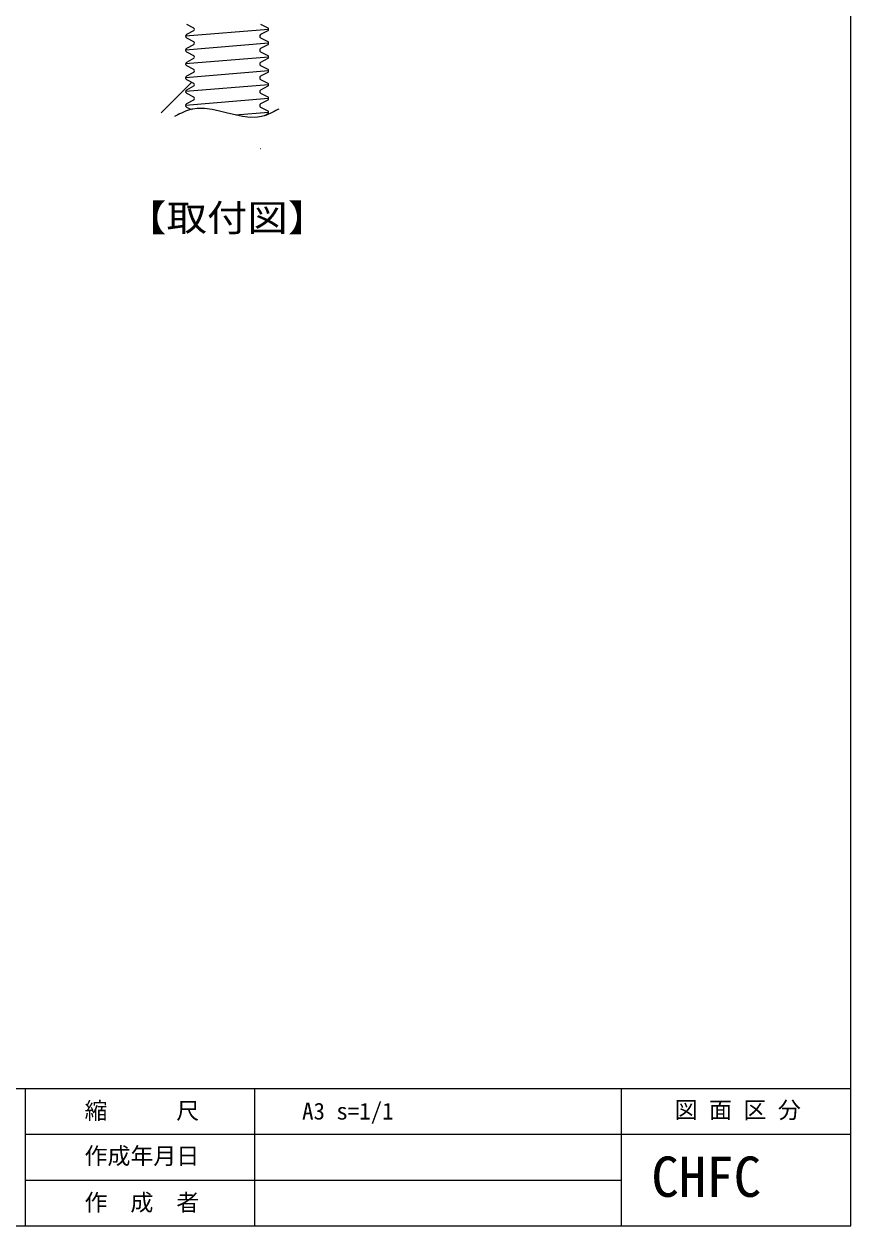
# Model space of a CAD drawing. Units: millimetres on the paper. Extents: x -195 to 195, y -138 to 138.
# Drawn here: x 104.6 to 194.8, y -137.5 to -6.5 of the extents above; entities that cross this region are included whole.
import ezdxf
from ezdxf.enums import TextEntityAlignment as Align

# ---------------------------------------------------------------- set-up
doc = ezdxf.new("R2010")
doc.units = ezdxf.units.MM
for name, color, linetype, lineweight in [('0-0_ボルト', 4, 'Continuous', 18), ('0-5_野縁受け', 3, 'Continuous', 18), ('0-8_基準線', 4, 'Continuous', 18), ('F-0', 4, 'Continuous', 18)]:
    doc.layers.add(name, color=color, linetype=linetype, lineweight=lineweight)
doc.layers.add('F-2', color=7, linetype='Continuous')
doc.layers.add('F-3', color=7, linetype='Continuous')
doc.styles.add('ＭＳ ゴシック', font='')
doc.styles.get('ＭＳ ゴシック').set_extended_font_data('MS Gothic')

msp = doc.modelspace()

# ---------------------------------------------------------------- linework, layer by layer
at = {"layer": '0-0_ボルト'}
for p, q in [((122.304, -6.475), (123.08, -6.879)), ((130.387, -6.475), (131.163, -6.879)), ((131.258, -7.054), (122.209, -7.808)), ((123.08, -7.229), (122.304, -7.633)), ((131.163, -7.229), (130.387, -7.633)), ((131.258, -8.563), (122.209, -9.317)), ((122.304, -7.983), (123.08, -8.388)), ((123.08, -8.738), (122.304, -9.142)), ((130.387, -7.983), (131.163, -8.388)), ((131.163, -8.738), (130.387, -9.142)), ((131.258, -10.071), (122.209, -10.825)), ((122.304, -9.492), (123.08, -9.896)), ((123.08, -10.246), (122.304, -10.65)), ((130.387, -9.492), (131.163, -9.896)), ((131.163, -10.246), (130.387, -10.65)), ((131.258, -11.579), (122.209, -12.333)), ((122.304, -11), (123.08, -11.404)), ((123.08, -11.754), (122.304, -12.158)), ((130.387, -11), (131.163, -11.404)), ((131.163, -11.754), (130.387, -12.158)), ((131.258, -13.087), (122.209, -13.841)), ((122.304, -12.508), (123.08, -12.912)), ((130.387, -12.508), (131.163, -12.912)), ((123.08, -13.262), (122.304, -13.666)), ((122.304, -14.016), (123.08, -14.42)), ((131.163, -13.262), (130.387, -13.666)), ((130.387, -14.016), (131.163, -14.42)), ((131.258, -14.595), (122.209, -15.349)), ((123.08, -14.77), (122.304, -15.174)), ((122.304, -15.524), (122.81, -15.788)), ((131.163, -14.77), (130.387, -15.174)), ((130.387, -15.524), (131.163, -15.928)), ((131.258, -16.103), (127.66, -16.403)), ((131.163, -16.278), (130.76, -16.488)), ((130.387, -20.048), (130.402, -20.056))]:
    msp.add_line(p, q, dxfattribs=at)
msp.add_lwpolyline([(132.374, -15.74), (132.257, -15.804), (132.055, -15.912), (131.853, -16.018), (131.65, -16.121), (131.447, -16.219), (131.242, -16.31), (131.037, -16.393), (130.83, -16.467), (130.621, -16.53), (130.499, -16.562), (130.045, -16.641), (129.245, -16.66), (128.427, -16.564), (127.597, -16.39), (126.761, -16.176), (125.924, -15.959), (125.092, -15.778), (124.27, -15.67), (123.464, -15.673), (123.006, -15.74), (122.876, -15.77), (122.654, -15.831), (122.433, -15.903), (122.214, -15.986), (121.996, -16.077), (121.778, -16.176), (121.562, -16.279), (121.346, -16.387), (121.131, -16.497), (121.006, -16.562)], dxfattribs=at)
for centre, start, end in [((122.418, -7.808), 123.15619, 180), ((122.418, -7.808), 180, 236.84381), ((122.966, -7.054), 303.15619, 56.84381), ((130.501, -7.808), 123.15619, 236.84381), ((131.049, -7.054), 0, 56.84381), ((131.049, -7.054), 303.15619, 0), ((122.418, -9.317), 123.15619, 180), ((122.966, -8.563), 0, 56.84381), ((122.966, -8.563), 303.15619, 0), ((130.501, -9.317), 123.15619, 236.84381), ((131.049, -8.563), 0, 56.84381), ((131.049, -8.563), 303.15619, 0), ((122.418, -9.317), 180, 236.84381), ((122.966, -10.071), 303.15619, 56.84381), ((131.049, -10.071), 0, 56.84381), ((131.049, -10.071), 303.15619, 0), ((122.418, -10.825), 123.15619, 180), ((122.418, -10.825), 180, 236.84381), ((122.966, -11.579), 303.15619, 56.84381), ((130.501, -10.825), 123.15619, 236.84381), ((131.049, -11.579), 0, 56.84381), ((131.049, -11.579), 303.15619, 0), ((122.418, -12.333), 123.15619, 180), ((122.418, -12.333), 180, 236.84381), ((122.966, -13.087), 303.15619, 56.84381), ((130.501, -12.333), 123.15619, 236.84381), ((131.049, -13.087), 0, 56.84381), ((131.049, -13.087), 303.15619, 0), ((122.418, -13.841), 123.15619, 180), ((122.418, -13.841), 180, 236.84381), ((130.501, -13.841), 123.15619, 236.84381), ((122.418, -15.349), 123.15619, 180), ((122.418, -15.349), 180, 236.84381), ((122.966, -14.595), 303.15619, 56.84381), ((130.501, -15.349), 123.15619, 236.84381), ((131.049, -14.595), 0, 56.84381), ((131.049, -14.595), 303.15619, 0), ((131.049, -16.103), 0, 56.84381), ((131.049, -16.103), 303.15619, 0)]:
    msp.add_arc(centre, 0.209, start, end, dxfattribs=at)
at = {"layer": '0-5_野縁受け'}
msp.add_line((122.89, -12.813), (119.549, -16.155), dxfattribs=at)
at = {"layer": 'F-0', "color": 7, "lineweight": 25}
for p, q in [((194.75, -137.5), (194.75, 137.5)), ((194.75, -132.5), (194.75, -132.5))]:
    msp.add_line(p, q, dxfattribs=at)
at = {"layer": 'F-0'}
for p, q in [((-194.75, -122.5), (194.75, -122.5)), ((104.75, -137.5), (104.75, -122.5)), ((129.75, -137.5), (129.75, -122.5)), ((169.75, -137.5), (169.75, -122.5)), ((104.75, -127.5), (194.75, -127.5)), ((104.75, -132.5), (169.75, -132.5))]:
    msp.add_line(p, q, dxfattribs=at)
at = {"layer": 'F-0', "color": 7, "lineweight": 25}
msp.add_lwpolyline([(-194.75, 137.5), (-194.75, -137.5), (194.75, -137.5)], dxfattribs=at)

# ---------------------------------------------------------------- texts
at = {"layer": '0-8_基準線', "color": 7, "style": 'ＭＳ ゴシック', "width": 1.1}
msp.add_text('【取付図】', height=2.933, dxfattribs=at).set_placement((115.735, -29.948), align=Align.BOTTOM_LEFT)
at = {"layer": 'F-2', "style": 'ＭＳ ゴシック'}
for s, p in [('縮\u3000\u3000\u3000尺', (111.193, -126.398)), ('図 面 区 分', (175.538, -126.316)), ('作成年月日', (111.193, -131.325)), ('作\u3000成\u3000者', (111.193, -136.398))]:
    msp.add_text(s, height=1.833, dxfattribs=at).set_placement(p, align=Align.BOTTOM_LEFT)
at = {"layer": 'F-3', "style": 'ＭＳ ゴシック'}
for s, height, p in [('A3 s=1/1', 1.833, (134.91, -126.451)), ('CHFC', 4.399, (172.982, -135.647))]:
    msp.add_text(s, height=height, dxfattribs=at).set_placement(p, align=Align.BOTTOM_LEFT)

doc.saveas('drawing.dxf')
